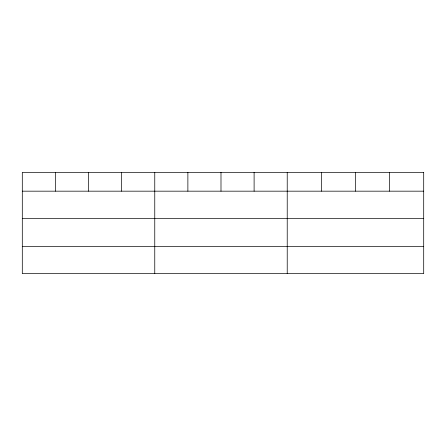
<?xml version="1.0" encoding="UTF-8"?>
<svg xmlns="http://www.w3.org/2000/svg" width="446" height="446" viewBox="0 0 446 446"><rect width="100%" height="100%" fill="white"/><g stroke="black" fill="none" stroke-linecap="round" stroke-linejoin="round"><path stroke-width="0.67" d="M22.3 191.172L423.7 191.172M22.3 218.389L423.7 218.389M22.3 246.432L423.7 246.432M389.581 172.351L389.581 191.172M355.462 172.351L355.462 191.172M321.343 172.351L321.343 191.172M287.224 172.351L287.224 273.649M254.108 172.351L254.108 191.172M220.993 172.351L220.993 191.172M187.877 172.351L187.877 191.172M154.762 172.351L154.762 273.649M121.646 172.351L121.646 191.172M88.531 172.351L88.531 191.172M55.416 172.351L55.416 191.172M423.7 172.351L22.3 172.351L22.3 273.649L423.7 273.649L423.7 172.351"/></g></svg>
